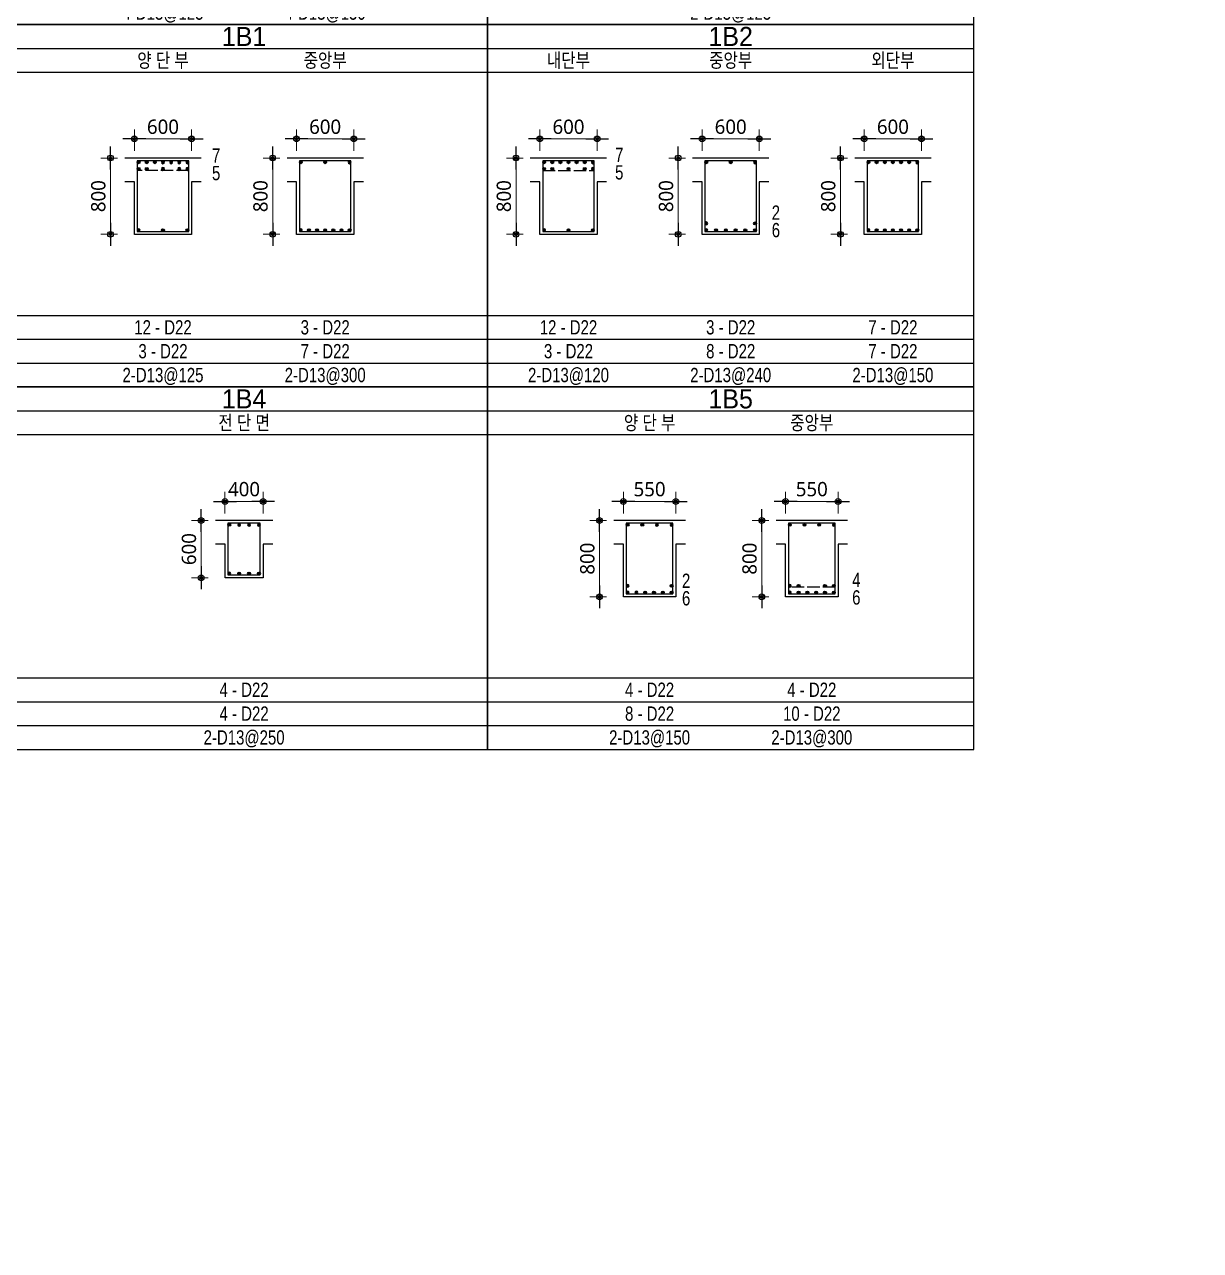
# Model space of a CAD drawing. Header units: millimetres. Extents: x 350420 to 672135, y -312840 to -44390.
# Drawn here: x 545609 to 557934, y -107404 to -94550 of the extents above; entities that cross this region are included whole.
import ezdxf
from ezdxf.enums import TextEntityAlignment as Align
from ezdxf.xclip import XClip

# ---------------------------------------------------------------- set-up
doc = ezdxf.new("R2010")
doc.units = ezdxf.units.MM
doc.header["$LTSCALE"] = 65
doc.header["$XCLIPFRAME"] = 0
doc.linetypes.add('HID', pattern=[2.5, 2, -0.5])
doc.linetypes.add('XS-지하주차장$0$HID', pattern=[2.3, 1.5, -0.8])
doc.layers.get('Defpoints').update_dxf_attribs({"color": 145})
for name, color, linetype in [('BAR', 2, 'Continuous'), ('BAR1', 3, 'Continuous'), ('BAR2', 3, 'HID'), ('BARR', 1, 'Continuous'), ('DIM', 7, 'Continuous'), ('LINE', 7, 'Continuous'), ('보', 4, 'Continuous')]:
    doc.layers.add(name, color=color, linetype=linetype)
doc.layers.add('TEXT', color=3, linetype='Continuous', lineweight=9)
doc.layers.add('XS-지하주차장$0$1215', color=181, linetype='XS-지하주차장$0$HID', plot=False)
doc.styles.add('돋음', font='Dotum.ttf')
doc.styles.add('맑은고딕', font='malgun.ttf')
doc.dimstyles.new('DIM_30', dxfattribs={"dimscale": 30, "dimtxt": 3, "dimasz": 1.2, "dimexe": 2, "dimexo": 1.5, "dimgap": 1, "dimtad": 1, "dimdec": 0, "dimdsep": 46, "dimtxsty": '맑은고딕', "dimblk1": 'DIMDOT', "dimblk2": 'DIMDOT', "dimsah": 1, "dimcen": 1, "dimdle": 2, "dimclrd": 7, "dimclre": 7, "dimclrt": 3, "dimadec": 0, "dimazin": 0, "dimtfac": 1, "dimtdec": 0, "dimtix": 1, "dimtmove": 2, "dimatfit": 3, "dimldrblk": 'DIMDOT', "dimfxl": 0, "dimtolj": 1, "dimarcsym": 0})

# ---------------------------------------------------------------- blocks, each defined once
blk = doc.blocks.new('DIMDOT')
at = {"layer": 'DIM', "linetype": 'Continuous'}
blk.add_line((-2, 0), (2, 0), dxfattribs=at)
for radius in [0.5, 0.25]:
    blk.add_circle((0, 0), radius, dxfattribs=at)
blk = doc.blocks.new('*D143')
at = {"layer": 'Defpoints', "color": 0, "transparency": 16777216}
for p in [(37464, -30007), (37464, -30207), (38264, -30207)]:
    blk.add_point(p, dxfattribs=at)
at = {"layer": 'DIM', "color": 7, "lineweight": -2, "transparency": 16777216}
for p, q in [((37464, -30132), (37464, -29907)), ((38264, -30132), (38264, -29907)), ((38204, -30007), (37524, -30007))]:
    blk.add_line(p, q, dxfattribs=at)
at = {"layer": 'DIM', "color": 7, "lineweight": -2, "transparency": 16777216, "xscale": 60, "yscale": 60, "zscale": 60, "rotation": 180}
blk.add_blockref('DIMDOT', (37464, -30007), dxfattribs=at)
at = {"layer": 'DIM', "color": 7, "lineweight": -2, "transparency": 16777216, "xscale": 60, "yscale": 60, "zscale": 60}
blk.add_blockref('DIMDOT', (38264, -30007), dxfattribs=at)
at = {"layer": 'DIM', "color": 3, "transparency": 16777216, "insert": (37864, -29880), "char_height": 150, "attachment_point": 5, "style": '맑은고딕'}
blk.add_mtext('\\A1;800', dxfattribs=at)
blk = doc.blocks.new('*D144')
at = {"layer": 'Defpoints', "color": 0, "transparency": 16777216}
for p in [(37364, -30207), (37214, -31007), (37364, -31007)]:
    blk.add_point(p, dxfattribs=at)
at = {"layer": 'DIM', "color": 7, "lineweight": -2, "transparency": 16777216}
for p, q in [((37289, -30207), (37114, -30207)), ((37214, -30267), (37214, -30947)), ((37289, -31007), (37114, -31007))]:
    blk.add_line(p, q, dxfattribs=at)
at = {"layer": 'DIM', "color": 7, "lineweight": -2, "transparency": 16777216, "xscale": 60, "yscale": 60, "zscale": 60}
for p, rotation in [((37214, -30207), 90), ((37214, -31007), 270)]:
    blk.add_blockref('DIMDOT', p, dxfattribs=dict(at, rotation=rotation))
at = {"layer": 'DIM', "color": 3, "transparency": 16777216, "insert": (37087, -30607), "char_height": 150, "attachment_point": 5, "rotation": 90, "style": '맑은고딕'}
blk.add_mtext('\\A1;800', dxfattribs=at)
blk = doc.blocks.new('*D145')
at = {"layer": 'Defpoints', "color": 0, "transparency": 16777216}
for p in [(39164, -30007), (39164, -30207), (39964, -30207)]:
    blk.add_point(p, dxfattribs=at)
at = {"layer": 'DIM', "color": 7, "lineweight": -2, "transparency": 16777216}
for p, q in [((39164, -30132), (39164, -29907)), ((39964, -30132), (39964, -29907)), ((39904, -30007), (39224, -30007))]:
    blk.add_line(p, q, dxfattribs=at)
at = {"layer": 'DIM', "color": 7, "lineweight": -2, "transparency": 16777216, "xscale": 60, "yscale": 60, "zscale": 60, "rotation": 180}
blk.add_blockref('DIMDOT', (39164, -30007), dxfattribs=at)
at = {"layer": 'DIM', "color": 7, "lineweight": -2, "transparency": 16777216, "xscale": 60, "yscale": 60, "zscale": 60}
blk.add_blockref('DIMDOT', (39964, -30007), dxfattribs=at)
at = {"layer": 'DIM', "color": 3, "transparency": 16777216, "insert": (39564, -29880), "char_height": 150, "attachment_point": 5, "style": '맑은고딕'}
blk.add_mtext('\\A1;800', dxfattribs=at)
blk = doc.blocks.new('*D146')
at = {"layer": 'Defpoints', "color": 0, "transparency": 16777216}
for p in [(39064, -30207), (38914, -31007), (39064, -31007)]:
    blk.add_point(p, dxfattribs=at)
at = {"layer": 'DIM', "color": 7, "lineweight": -2, "transparency": 16777216}
for p, q in [((38989, -30207), (38814, -30207)), ((38914, -30267), (38914, -30947)), ((38989, -31007), (38814, -31007))]:
    blk.add_line(p, q, dxfattribs=at)
at = {"layer": 'DIM', "color": 7, "lineweight": -2, "transparency": 16777216, "xscale": 60, "yscale": 60, "zscale": 60}
for p, rotation in [((38914, -30207), 90), ((38914, -31007), 270)]:
    blk.add_blockref('DIMDOT', p, dxfattribs=dict(at, rotation=rotation))
at = {"layer": 'DIM', "color": 3, "transparency": 16777216, "insert": (38787, -30607), "char_height": 150, "attachment_point": 5, "rotation": 90, "style": '맑은고딕'}
blk.add_mtext('\\A1;800', dxfattribs=at)
blk = doc.blocks.new('BAR')
at = {"layer": 'BARR'}
h = blk.add_hatch(color=256, dxfattribs=at)
edge = h.paths.add_edge_path()
edge.add_arc((0, 0), 15, 0, 360)
blk.add_circle((0, 0), 15, dxfattribs=at)
blk = doc.blocks.new('*D175')
at = {"layer": 'Defpoints', "color": 0, "transparency": 16777216}
for p in [(45060, -30007), (45060, -30207), (45660, -30207)]:
    blk.add_point(p, dxfattribs=at)
at = {"layer": 'DIM', "color": 7, "lineweight": -2, "transparency": 16777216}
for p, q in [((45060, -30132), (45060, -29907)), ((45660, -30132), (45660, -29907)), ((45600, -30007), (45120, -30007))]:
    blk.add_line(p, q, dxfattribs=at)
at = {"layer": 'DIM', "color": 7, "lineweight": -2, "transparency": 16777216, "xscale": 60, "yscale": 60, "zscale": 60, "rotation": 180}
blk.add_blockref('DIMDOT', (45060, -30007), dxfattribs=at)
at = {"layer": 'DIM', "color": 7, "lineweight": -2, "transparency": 16777216, "xscale": 60, "yscale": 60, "zscale": 60}
blk.add_blockref('DIMDOT', (45660, -30007), dxfattribs=at)
at = {"layer": 'DIM', "color": 3, "transparency": 16777216, "insert": (45360, -29880), "char_height": 150, "attachment_point": 5, "style": '맑은고딕'}
blk.add_mtext('\\A1;600', dxfattribs=at)
blk = doc.blocks.new('*D176')
at = {"layer": 'Defpoints', "color": 0, "transparency": 16777216}
for p in [(44960, -30207), (44810, -31007), (44960, -31007)]:
    blk.add_point(p, dxfattribs=at)
at = {"layer": 'DIM', "color": 7, "lineweight": -2, "transparency": 16777216}
for p, q in [((44885, -30207), (44710, -30207)), ((44810, -30267), (44810, -30947)), ((44885, -31007), (44710, -31007))]:
    blk.add_line(p, q, dxfattribs=at)
at = {"layer": 'DIM', "color": 7, "lineweight": -2, "transparency": 16777216, "xscale": 60, "yscale": 60, "zscale": 60}
for p, rotation in [((44810, -30207), 90), ((44810, -31007), 270)]:
    blk.add_blockref('DIMDOT', p, dxfattribs=dict(at, rotation=rotation))
at = {"layer": 'DIM', "color": 3, "transparency": 16777216, "insert": (44683, -30607), "char_height": 150, "attachment_point": 5, "rotation": 90, "style": '맑은고딕'}
blk.add_mtext('\\A1;800', dxfattribs=at)
blk = doc.blocks.new('*D147')
at = {"layer": 'Defpoints', "color": 0, "transparency": 16777216}
for p in [(37564, -35013), (37564, -35213), (38164, -35213)]:
    blk.add_point(p, dxfattribs=at)
at = {"layer": 'DIM', "color": 7, "lineweight": -2, "transparency": 16777216}
for p, q in [((37564, -35138), (37564, -34913)), ((38164, -35138), (38164, -34913)), ((38104, -35013), (37624, -35013))]:
    blk.add_line(p, q, dxfattribs=at)
at = {"layer": 'DIM', "color": 7, "lineweight": -2, "transparency": 16777216, "xscale": 60, "yscale": 60, "zscale": 60, "rotation": 180}
blk.add_blockref('DIMDOT', (37564, -35013), dxfattribs=at)
at = {"layer": 'DIM', "color": 7, "lineweight": -2, "transparency": 16777216, "xscale": 60, "yscale": 60, "zscale": 60}
blk.add_blockref('DIMDOT', (38164, -35013), dxfattribs=at)
at = {"layer": 'DIM', "color": 3, "transparency": 16777216, "insert": (37864, -34886), "char_height": 150, "attachment_point": 5, "style": '맑은고딕'}
blk.add_mtext('\\A1;600', dxfattribs=at)
blk = doc.blocks.new('*D148')
at = {"layer": 'Defpoints', "color": 0, "transparency": 16777216}
for p in [(37464, -35213), (37314, -36013), (37464, -36013)]:
    blk.add_point(p, dxfattribs=at)
at = {"layer": 'DIM', "color": 7, "lineweight": -2, "transparency": 16777216}
for p, q in [((37389, -35213), (37214, -35213)), ((37314, -35273), (37314, -35953)), ((37389, -36013), (37214, -36013))]:
    blk.add_line(p, q, dxfattribs=at)
at = {"layer": 'DIM', "color": 7, "lineweight": -2, "transparency": 16777216, "xscale": 60, "yscale": 60, "zscale": 60}
for p, rotation in [((37314, -35213), 90), ((37314, -36013), 270)]:
    blk.add_blockref('DIMDOT', p, dxfattribs=dict(at, rotation=rotation))
at = {"layer": 'DIM', "color": 3, "transparency": 16777216, "insert": (37187, -35613), "char_height": 150, "attachment_point": 5, "rotation": 90, "style": '맑은고딕'}
blk.add_mtext('\\A1;800', dxfattribs=at)
blk = doc.blocks.new('*D149')
at = {"layer": 'Defpoints', "color": 0, "transparency": 16777216}
for p in [(39264, -35013), (39264, -35213), (39864, -35213)]:
    blk.add_point(p, dxfattribs=at)
at = {"layer": 'DIM', "color": 7, "lineweight": -2, "transparency": 16777216}
for p, q in [((39264, -35138), (39264, -34913)), ((39864, -35138), (39864, -34913)), ((39804, -35013), (39324, -35013))]:
    blk.add_line(p, q, dxfattribs=at)
at = {"layer": 'DIM', "color": 7, "lineweight": -2, "transparency": 16777216, "xscale": 60, "yscale": 60, "zscale": 60, "rotation": 180}
blk.add_blockref('DIMDOT', (39264, -35013), dxfattribs=at)
at = {"layer": 'DIM', "color": 7, "lineweight": -2, "transparency": 16777216, "xscale": 60, "yscale": 60, "zscale": 60}
blk.add_blockref('DIMDOT', (39864, -35013), dxfattribs=at)
at = {"layer": 'DIM', "color": 3, "transparency": 16777216, "insert": (39564, -34886), "char_height": 150, "attachment_point": 5, "style": '맑은고딕'}
blk.add_mtext('\\A1;600', dxfattribs=at)
blk = doc.blocks.new('*D150')
at = {"layer": 'Defpoints', "color": 0, "transparency": 16777216}
for p in [(39164, -35213), (39014, -36013), (39164, -36013)]:
    blk.add_point(p, dxfattribs=at)
at = {"layer": 'DIM', "color": 7, "lineweight": -2, "transparency": 16777216}
for p, q in [((39089, -35213), (38914, -35213)), ((39014, -35273), (39014, -35953)), ((39089, -36013), (38914, -36013))]:
    blk.add_line(p, q, dxfattribs=at)
at = {"layer": 'DIM', "color": 7, "lineweight": -2, "transparency": 16777216, "xscale": 60, "yscale": 60, "zscale": 60}
for p, rotation in [((39014, -35213), 90), ((39014, -36013), 270)]:
    blk.add_blockref('DIMDOT', p, dxfattribs=dict(at, rotation=rotation))
at = {"layer": 'DIM', "color": 3, "transparency": 16777216, "insert": (38887, -35613), "char_height": 150, "attachment_point": 5, "rotation": 90, "style": '맑은고딕'}
blk.add_mtext('\\A1;800', dxfattribs=at)
blk = doc.blocks.new('*D151')
at = {"layer": 'Defpoints', "color": 0, "transparency": 16777216}
for p in [(43360, -35013), (43360, -35213), (43960, -35213)]:
    blk.add_point(p, dxfattribs=at)
at = {"layer": 'DIM', "color": 7, "lineweight": -2, "transparency": 16777216}
for p, q in [((43360, -35138), (43360, -34913)), ((43960, -35138), (43960, -34913)), ((43900, -35013), (43420, -35013))]:
    blk.add_line(p, q, dxfattribs=at)
at = {"layer": 'DIM', "color": 7, "lineweight": -2, "transparency": 16777216, "xscale": 60, "yscale": 60, "zscale": 60, "rotation": 180}
blk.add_blockref('DIMDOT', (43360, -35013), dxfattribs=at)
at = {"layer": 'DIM', "color": 7, "lineweight": -2, "transparency": 16777216, "xscale": 60, "yscale": 60, "zscale": 60}
blk.add_blockref('DIMDOT', (43960, -35013), dxfattribs=at)
at = {"layer": 'DIM', "color": 3, "transparency": 16777216, "insert": (43660, -34886), "char_height": 150, "attachment_point": 5, "style": '맑은고딕'}
blk.add_mtext('\\A1;600', dxfattribs=at)
blk = doc.blocks.new('*D152')
at = {"layer": 'Defpoints', "color": 0, "transparency": 16777216}
for p in [(43260, -35213), (43110, -36013), (43260, -36013)]:
    blk.add_point(p, dxfattribs=at)
at = {"layer": 'DIM', "color": 7, "lineweight": -2, "transparency": 16777216}
for p, q in [((43185, -35213), (43010, -35213)), ((43110, -35273), (43110, -35953)), ((43185, -36013), (43010, -36013))]:
    blk.add_line(p, q, dxfattribs=at)
at = {"layer": 'DIM', "color": 7, "lineweight": -2, "transparency": 16777216, "xscale": 60, "yscale": 60, "zscale": 60}
for p, rotation in [((43110, -35213), 90), ((43110, -36013), 270)]:
    blk.add_blockref('DIMDOT', p, dxfattribs=dict(at, rotation=rotation))
at = {"layer": 'DIM', "color": 3, "transparency": 16777216, "insert": (42983, -35613), "char_height": 150, "attachment_point": 5, "rotation": 90, "style": '맑은고딕'}
blk.add_mtext('\\A1;800', dxfattribs=at)
blk = doc.blocks.new('*D153')
at = {"layer": 'Defpoints', "color": 0, "transparency": 16777216}
for p in [(45060, -35013), (45060, -35213), (45660, -35213)]:
    blk.add_point(p, dxfattribs=at)
at = {"layer": 'DIM', "color": 7, "lineweight": -2, "transparency": 16777216}
for p, q in [((45060, -35138), (45060, -34913)), ((45660, -35138), (45660, -34913)), ((45600, -35013), (45120, -35013))]:
    blk.add_line(p, q, dxfattribs=at)
at = {"layer": 'DIM', "color": 7, "lineweight": -2, "transparency": 16777216, "xscale": 60, "yscale": 60, "zscale": 60, "rotation": 180}
blk.add_blockref('DIMDOT', (45060, -35013), dxfattribs=at)
at = {"layer": 'DIM', "color": 7, "lineweight": -2, "transparency": 16777216, "xscale": 60, "yscale": 60, "zscale": 60}
blk.add_blockref('DIMDOT', (45660, -35013), dxfattribs=at)
at = {"layer": 'DIM', "color": 3, "transparency": 16777216, "insert": (45360, -34886), "char_height": 150, "attachment_point": 5, "style": '맑은고딕'}
blk.add_mtext('\\A1;600', dxfattribs=at)
blk = doc.blocks.new('*D154')
at = {"layer": 'Defpoints', "color": 0, "transparency": 16777216}
for p in [(44960, -35213), (44810, -36013), (44960, -36013)]:
    blk.add_point(p, dxfattribs=at)
at = {"layer": 'DIM', "color": 7, "lineweight": -2, "transparency": 16777216}
for p, q in [((44885, -35213), (44710, -35213)), ((44810, -35273), (44810, -35953)), ((44885, -36013), (44710, -36013))]:
    blk.add_line(p, q, dxfattribs=at)
at = {"layer": 'DIM', "color": 7, "lineweight": -2, "transparency": 16777216, "xscale": 60, "yscale": 60, "zscale": 60}
for p, rotation in [((44810, -35213), 90), ((44810, -36013), 270)]:
    blk.add_blockref('DIMDOT', p, dxfattribs=dict(at, rotation=rotation))
at = {"layer": 'DIM', "color": 3, "transparency": 16777216, "insert": (44683, -35613), "char_height": 150, "attachment_point": 5, "rotation": 90, "style": '맑은고딕'}
blk.add_mtext('\\A1;800', dxfattribs=at)
blk = doc.blocks.new('*D155')
at = {"layer": 'Defpoints', "color": 0, "transparency": 16777216}
for p in [(46760, -35013), (46760, -35213), (47360, -35213)]:
    blk.add_point(p, dxfattribs=at)
at = {"layer": 'DIM', "color": 7, "lineweight": -2, "transparency": 16777216}
for p, q in [((46760, -35138), (46760, -34913)), ((47360, -35138), (47360, -34913)), ((47300, -35013), (46820, -35013))]:
    blk.add_line(p, q, dxfattribs=at)
at = {"layer": 'DIM', "color": 7, "lineweight": -2, "transparency": 16777216, "xscale": 60, "yscale": 60, "zscale": 60, "rotation": 180}
blk.add_blockref('DIMDOT', (46760, -35013), dxfattribs=at)
at = {"layer": 'DIM', "color": 7, "lineweight": -2, "transparency": 16777216, "xscale": 60, "yscale": 60, "zscale": 60}
blk.add_blockref('DIMDOT', (47360, -35013), dxfattribs=at)
at = {"layer": 'DIM', "color": 3, "transparency": 16777216, "insert": (47060, -34886), "char_height": 150, "attachment_point": 5, "style": '맑은고딕'}
blk.add_mtext('\\A1;600', dxfattribs=at)
blk = doc.blocks.new('*D156')
at = {"layer": 'Defpoints', "color": 0, "transparency": 16777216}
for p in [(46660, -35213), (46510, -36013), (46660, -36013)]:
    blk.add_point(p, dxfattribs=at)
at = {"layer": 'DIM', "color": 7, "lineweight": -2, "transparency": 16777216}
for p, q in [((46585, -35213), (46410, -35213)), ((46510, -35273), (46510, -35953)), ((46585, -36013), (46410, -36013))]:
    blk.add_line(p, q, dxfattribs=at)
at = {"layer": 'DIM', "color": 7, "lineweight": -2, "transparency": 16777216, "xscale": 60, "yscale": 60, "zscale": 60}
for p, rotation in [((46510, -35213), 90), ((46510, -36013), 270)]:
    blk.add_blockref('DIMDOT', p, dxfattribs=dict(at, rotation=rotation))
at = {"layer": 'DIM', "color": 3, "transparency": 16777216, "insert": (46383, -35613), "char_height": 150, "attachment_point": 5, "rotation": 90, "style": '맑은고딕'}
blk.add_mtext('\\A1;800', dxfattribs=at)
blk = doc.blocks.new('*D187')
at = {"layer": 'Defpoints', "color": 0, "transparency": 16777216}
for p in [(38514, -41471), (38514, -41671), (38914, -41671)]:
    blk.add_point(p, dxfattribs=at)
at = {"layer": 'DIM', "color": 7, "lineweight": -2, "transparency": 16777216}
for p, q in [((38514, -41596), (38514, -41371)), ((38914, -41596), (38914, -41371)), ((38454, -41471), (38394, -41471)), ((38914, -41471), (38514, -41471)), ((38974, -41471), (39034, -41471))]:
    blk.add_line(p, q, dxfattribs=at)
at = {"layer": 'DIM', "color": 7, "lineweight": -2, "transparency": 16777216, "xscale": 60, "yscale": 60, "zscale": 60}
blk.add_blockref('DIMDOT', (38514, -41471), dxfattribs=at)
at = {"layer": 'DIM', "color": 7, "lineweight": -2, "transparency": 16777216, "xscale": 60, "yscale": 60, "zscale": 60, "rotation": 180}
blk.add_blockref('DIMDOT', (38914, -41471), dxfattribs=at)
at = {"layer": 'DIM', "color": 3, "transparency": 16777216, "insert": (38714, -41343), "char_height": 150, "attachment_point": 5, "style": '맑은고딕'}
blk.add_mtext('\\A1;400', dxfattribs=at)
blk = doc.blocks.new('*D188')
at = {"layer": 'Defpoints', "color": 0, "transparency": 16777216}
for p in [(38414, -41671), (38264, -42271), (38414, -42271)]:
    blk.add_point(p, dxfattribs=at)
at = {"layer": 'DIM', "color": 7, "lineweight": -2, "transparency": 16777216}
for p, q in [((38339, -41671), (38164, -41671)), ((38264, -41731), (38264, -42211)), ((38339, -42271), (38164, -42271))]:
    blk.add_line(p, q, dxfattribs=at)
at = {"layer": 'DIM', "color": 7, "lineweight": -2, "transparency": 16777216, "xscale": 60, "yscale": 60, "zscale": 60}
for p, rotation in [((38264, -41671), 90), ((38264, -42271), 270)]:
    blk.add_blockref('DIMDOT', p, dxfattribs=dict(at, rotation=rotation))
at = {"layer": 'DIM', "color": 3, "transparency": 16777216, "insert": (38137, -41971), "char_height": 150, "attachment_point": 5, "rotation": 90, "style": '맑은고딕'}
blk.add_mtext('\\A1;600', dxfattribs=at)
blk = doc.blocks.new('*D135')
at = {"layer": 'Defpoints', "color": 0, "transparency": 16777216}
for p in [(44235, -41471), (44235, -41671), (44785, -41671)]:
    blk.add_point(p, dxfattribs=at)
at = {"layer": 'DIM', "color": 7, "lineweight": -2, "transparency": 16777216}
for p, q in [((44235, -41596), (44235, -41371)), ((44785, -41596), (44785, -41371)), ((44725, -41471), (44295, -41471))]:
    blk.add_line(p, q, dxfattribs=at)
at = {"layer": 'DIM', "color": 7, "lineweight": -2, "transparency": 16777216, "xscale": 60, "yscale": 60, "zscale": 60, "rotation": 180}
blk.add_blockref('DIMDOT', (44235, -41471), dxfattribs=at)
at = {"layer": 'DIM', "color": 7, "lineweight": -2, "transparency": 16777216, "xscale": 60, "yscale": 60, "zscale": 60}
blk.add_blockref('DIMDOT', (44785, -41471), dxfattribs=at)
at = {"layer": 'DIM', "color": 3, "transparency": 16777216, "insert": (44510, -41343), "char_height": 150, "attachment_point": 5, "style": '맑은고딕'}
blk.add_mtext('\\A1;550', dxfattribs=at)
blk = doc.blocks.new('*D136')
at = {"layer": 'Defpoints', "color": 0, "transparency": 16777216}
for p in [(44135, -41671), (43985, -42471), (44135, -42471)]:
    blk.add_point(p, dxfattribs=at)
at = {"layer": 'DIM', "color": 7, "lineweight": -2, "transparency": 16777216}
for p, q in [((44060, -41671), (43885, -41671)), ((43985, -41731), (43985, -42411)), ((44060, -42471), (43885, -42471))]:
    blk.add_line(p, q, dxfattribs=at)
at = {"layer": 'DIM', "color": 7, "lineweight": -2, "transparency": 16777216, "xscale": 60, "yscale": 60, "zscale": 60}
for p, rotation in [((43985, -41671), 90), ((43985, -42471), 270)]:
    blk.add_blockref('DIMDOT', p, dxfattribs=dict(at, rotation=rotation))
at = {"layer": 'DIM', "color": 3, "transparency": 16777216, "insert": (43858, -42071), "char_height": 150, "attachment_point": 5, "rotation": 90, "style": '맑은고딕'}
blk.add_mtext('\\A1;800', dxfattribs=at)
blk = doc.blocks.new('*D137')
at = {"layer": 'Defpoints', "color": 0, "transparency": 16777216}
for p in [(45935, -41471), (45935, -41671), (46485, -41671)]:
    blk.add_point(p, dxfattribs=at)
at = {"layer": 'DIM', "color": 7, "lineweight": -2, "transparency": 16777216}
for p, q in [((45935, -41596), (45935, -41371)), ((46485, -41596), (46485, -41371)), ((46425, -41471), (45995, -41471))]:
    blk.add_line(p, q, dxfattribs=at)
at = {"layer": 'DIM', "color": 7, "lineweight": -2, "transparency": 16777216, "xscale": 60, "yscale": 60, "zscale": 60, "rotation": 180}
blk.add_blockref('DIMDOT', (45935, -41471), dxfattribs=at)
at = {"layer": 'DIM', "color": 7, "lineweight": -2, "transparency": 16777216, "xscale": 60, "yscale": 60, "zscale": 60}
blk.add_blockref('DIMDOT', (46485, -41471), dxfattribs=at)
at = {"layer": 'DIM', "color": 3, "transparency": 16777216, "insert": (46210, -41343), "char_height": 150, "attachment_point": 5, "style": '맑은고딕'}
blk.add_mtext('\\A1;550', dxfattribs=at)
blk = doc.blocks.new('*D138')
at = {"layer": 'Defpoints', "color": 0, "transparency": 16777216}
for p in [(45835, -41671), (45685, -42471), (45835, -42471)]:
    blk.add_point(p, dxfattribs=at)
at = {"layer": 'DIM', "color": 7, "lineweight": -2, "transparency": 16777216}
for p, q in [((45760, -41671), (45585, -41671)), ((45685, -41731), (45685, -42411)), ((45760, -42471), (45585, -42471))]:
    blk.add_line(p, q, dxfattribs=at)
at = {"layer": 'DIM', "color": 7, "lineweight": -2, "transparency": 16777216, "xscale": 60, "yscale": 60, "zscale": 60}
for p, rotation in [((45685, -41671), 90), ((45685, -42471), 270)]:
    blk.add_blockref('DIMDOT', p, dxfattribs=dict(at, rotation=rotation))
at = {"layer": 'DIM', "color": 3, "transparency": 16777216, "insert": (45558, -42071), "char_height": 150, "attachment_point": 5, "rotation": 90, "style": '맑은고딕'}
blk.add_mtext('\\A1;800', dxfattribs=at)
blk = doc.blocks.new('XS-지하주차장')
at = {"layer": 'XS-지하주차장$0$1215'}
blk.add_line((429311, -23852), (653968, 164077), dxfattribs=at)
blk = doc.blocks.new('1AG1A')
at = {"layer": 'BAR1'}
for p, q in [((1517, 1644.5), (1517, 2355.5)), ((1883, 2355.5), (1883, 1644.5)), ((3267, 2355.5), (3267, 1644.5)), ((3533, 2355.5), (3533, 1644.5))]:
    blk.add_line(p, q, dxfattribs=at)
for points in [[(1330, 1630), (2070, 1630), (2070, 2370), (1330, 2370)], [(3030, 1630), (3770, 1630), (3770, 2370), (3030, 2370)]]:
    blk.add_lwpolyline(points, close=True, dxfattribs=at)
at = {"layer": 'BAR2'}
for p, q in [((2070, 2271), (1330, 2271)), ((3770, 1700), (3030, 1700))]:
    blk.add_line(p, q, dxfattribs=at)
at = {"layer": 'LINE'}
for p, q in [((0, 3800), (0, 0)), ((5100, 3800), (0, 3800)), ((5100, 0), (5100, 3800)), ((0, 3300), (5100, 3300)), ((0, 750), (5100, 750)), ((0, 0), (5100, 0))]:
    blk.add_line(p, q, dxfattribs=at)
at = {"layer": 'LINE', "color": 4}
for p, q in [((0, 3550), (5100, 3550)), ((0, 500), (5100, 500)), ((0, 250), (5100, 250))]:
    blk.add_line(p, q, dxfattribs=at)
at = {"layer": '보'}
for p, q in [((2200, 2400), (1200, 2400)), ((3900, 2400), (2900, 2400))]:
    blk.add_line(p, q, dxfattribs=at)
for points in [[(2200, 2150), (2100, 2150), (2100, 1600), (1300, 1600), (1300, 2150), (1200, 2150)], [(3900, 2150), (3800, 2150), (3800, 1600), (3000, 1600), (3000, 2150), (2900, 2150)]]:
    blk.add_lwpolyline(points, dxfattribs=at)
at = {"layer": 'BAR'}
for p in [(1344.5, 2355.5), (1423.5, 2355.5), (1502.5, 2355.5), (1581.5, 2355.5), (3044.5, 2355.5), (1344.5, 2285.5), (1423.5, 2285.5), (1502.5, 2285.5), (1581.5, 2285.5)]:
    blk.add_blockref('BAR', p, dxfattribs=at)
at = {"layer": 'BAR', "xscale": -1}
for p in [(1660.5, 2355.5), (1739.5, 2355.5), (1818.5, 2355.5), (1897.5, 2355.5), (1976.5, 2355.5), (2055.5, 2355.5), (3163, 2355.5), (3281.5, 2355.5), (3400, 2355.5), (3518.5, 2355.5), (3637, 2355.5), (3755.5, 2355.5), (1660.5, 2285.5), (1739.5, 2285.5), (1818.5, 2285.5), (1897.5, 2285.5), (1976.5, 2285.5), (2055.5, 2285.5)]:
    blk.add_blockref('BAR', p, dxfattribs=at)
at = {"layer": 'BAR', "xscale": -1, "rotation": 180}
for p in [(3044.5, 1714.5), (3123.5, 1714.5), (3281.5, 1714.5), (1344.5, 1644.5), (1423.5, 1644.5), (1502.5, 1644.5), (1581.5, 1644.5), (3044.5, 1644.5), (3123.5, 1644.5), (3202.5, 1644.5), (3281.5, 1644.5)]:
    blk.add_blockref('BAR', p, dxfattribs=at)
at = {"layer": 'BAR', "rotation": 179.9999999999907}
for p in [(3518.5, 1714.5), (3676.5, 1714.5), (3755.5, 1714.5), (1660.5, 1644.5), (1739.5, 1644.5), (1818.5, 1644.5), (1897.5, 1644.5), (1976.5, 1644.5), (2055.5, 1644.5), (3360.5, 1644.5), (3439.5, 1644.5), (3518.5, 1644.5), (3597.5, 1644.5), (3676.5, 1644.5), (3755.5, 1644.5)]:
    blk.add_blockref('BAR', p, dxfattribs=at)
at = {"layer": 'TEXT', "color": 6, "style": '돋음'}
blk.add_text('1AG1A', height=200, dxfattribs=at).set_placement((2550, 3675), align=Align.MIDDLE_CENTER)
at = {"layer": 'TEXT', "style": '돋음', "width": 0.8}
for s, p in [('양 단 부', (1700, 3425)), ('중앙부', (3400, 3425)), ('20 - D22', (1700, 625)), ('7 - D22', (3400, 625)), ('10 - D22', (1700, 375)), ('16 - D22', (3400, 375)), ('4-D13@125', (1700, 125)), ('4-D13@150', (3400, 125))]:
    blk.add_text(s, height=150, dxfattribs=at).set_placement(p, align=Align.MIDDLE_CENTER)
at = {"layer": 'TEXT', "color": 1, "style": '돋음', "width": 0.8}
for s, p in [('10', (2275.2, 2422.1)), ('10', (2275.2, 2238.8)), ('6', (3953.2, 1811.6)), ('10', (3953.2, 1628.2))]:
    blk.add_text(s, height=150, dxfattribs=at).set_placement(p, align=Align.MIDDLE_CENTER)
at = {"layer": 'DIM'}
for base, p1, p2, angle, picture, middle in [((1300, 2600), (2100, 2400), (1300, 2400), 180, '*D143', (1700, 2727.5)), ((3000, 2600), (3800, 2400), (3000, 2400), 180, '*D145', (3400, 2727.5)), ((1050, 1600), (1200, 2400), (1200, 1600), 270, '*D144', (922.5, 2000)), ((2750, 1600), (2900, 2400), (2900, 1600), 270, '*D146', (2622.5, 2000))]:
    dim = blk.add_linear_dim(base=base, p1=p1, p2=p2, angle=angle, dimstyle='DIM_30', override={"dimscale": 50}, dxfattribs=at)
    dim.commit()
    dim.dimension.update_dxf_attribs({"geometry": picture, "text_midpoint": middle, "insert": (-36164.4, 32607.3)})
blk = doc.blocks.new('1AG11')
at = {"layer": 'BAR1'}
blk.add_lwpolyline([(2280, 1630), (2820, 1630), (2820, 2370), (2280, 2370)], close=True, dxfattribs=at)
at = {"layer": 'BAR2'}
for p, q in [((2820, 2271), (2280, 2271)), ((2820, 1700), (2280, 1700))]:
    blk.add_line(p, q, dxfattribs=at)
at = {"layer": 'LINE', "color": 4}
for p, q in [((0, 3550), (5100, 3550)), ((0, 500), (5100, 500)), ((0, 250), (5100, 250))]:
    blk.add_line(p, q, dxfattribs=at)
at = {"layer": 'LINE'}
for p, q in [((0, 3300), (5100, 3300)), ((0, 750), (5100, 750))]:
    blk.add_line(p, q, dxfattribs=at)
blk.add_lwpolyline([(0, 3800), (0, 0), (5100, 0), (5100, 3800)], close=True, dxfattribs=at)
at = {"layer": '보'}
blk.add_line((2950, 2400), (2150, 2400), dxfattribs=at)
blk.add_lwpolyline([(2950, 2150), (2850, 2150), (2850, 1600), (2250, 1600), (2250, 2150), (2150, 2150)], dxfattribs=at)
at = {"layer": 'BAR'}
for p in [(2294.5, 2355.5), (2379.7, 2355.5), (2464.8, 2355.5), (2294.5, 2285.5), (2379.7, 2285.5), (2464.8, 2285.5)]:
    blk.add_blockref('BAR', p, dxfattribs=at)
at = {"layer": 'BAR', "xscale": -1}
for p in [(2550, 2355.5), (2635.2, 2355.5), (2720.3, 2355.5), (2805.5, 2355.5), (2550, 2285.5), (2635.2, 2285.5), (2720.3, 2285.5), (2805.5, 2285.5)]:
    blk.add_blockref('BAR', p, dxfattribs=at)
at = {"layer": 'BAR', "xscale": -1, "rotation": 180}
for p in [(2294.5, 1714.5), (2379.7, 1714.5), (2464.8, 1714.5), (2294.5, 1644.5), (2379.7, 1644.5), (2464.8, 1644.5)]:
    blk.add_blockref('BAR', p, dxfattribs=at)
at = {"layer": 'BAR'}
for p, rotation in [((2550, 1714.5), 179.9999999999915), ((2635.2, 1714.5), 179.9999999999915), ((2720.3, 1714.5), 179.9999999999915), ((2805.5, 1714.5), 179.9999999999915), ((2550, 1644.5), 179.9999999999907), ((2635.2, 1644.5), 179.9999999999907), ((2720.3, 1644.5), 179.9999999999907), ((2805.5, 1644.5), 179.9999999999907)]:
    blk.add_blockref('BAR', p, dxfattribs=dict(at, rotation=rotation))
at = {"layer": 'TEXT', "color": 6, "style": '돋음'}
blk.add_text('1AG11', height=200, dxfattribs=at).set_placement((2550, 3675), align=Align.MIDDLE_CENTER)
at = {"layer": 'TEXT', "style": '돋음', "width": 0.8}
for s, p in [('전 단 면', (2550, 3425)), ('14 - D22', (2550, 625)), ('14 - D22', (2550, 375)), ('2-D13@125', (2550, 125))]:
    blk.add_text(s, height=150, dxfattribs=at).set_placement(p, align=Align.MIDDLE_CENTER)
at = {"layer": 'TEXT', "color": 1, "style": '돋음', "width": 0.8}
for p in [(3086.6, 2499.9), (3086.6, 2316.5), (3060.4, 1721.3), (3060.4, 1538)]:
    blk.add_text('7', height=150, dxfattribs=at).set_placement(p, align=Align.MIDDLE_CENTER)
at = {"layer": 'DIM'}
for base, p1, p2, angle, picture, middle in [((2250, 2600), (2850, 2400), (2250, 2400), 180, '*D175', (2550, 2727.5)), ((2000, 1600), (2150, 2400), (2150, 1600), 270, '*D176', (1872.5, 2000))]:
    dim = blk.add_linear_dim(base=base, p1=p1, p2=p2, angle=angle, dimstyle='DIM_30', override={"dimscale": 50}, dxfattribs=at)
    dim.commit()
    dim.dimension.update_dxf_attribs({"geometry": picture, "text_midpoint": middle, "insert": (-42810, 32607.3)})
blk = doc.blocks.new('1B1')
at = {"layer": 'BAR1'}
for points in [[(1430, 1630), (1970, 1630), (1970, 2370), (1430, 2370)], [(3130, 1630), (3670, 1630), (3670, 2370), (3130, 2370)]]:
    blk.add_lwpolyline(points, close=True, dxfattribs=at)
at = {"layer": 'BAR2'}
blk.add_line((1970, 2271), (1430, 2271), dxfattribs=at)
at = {"layer": 'LINE', "color": 4}
for p, q in [((0, 3550), (5100, 3550)), ((0, 500), (5100, 500)), ((0, 250), (5100, 250))]:
    blk.add_line(p, q, dxfattribs=at)
at = {"layer": 'LINE'}
for p, q in [((0, 3300), (5100, 3300)), ((0, 750), (5100, 750))]:
    blk.add_line(p, q, dxfattribs=at)
blk.add_lwpolyline([(0, 3800), (0, 0), (5100, 0), (5100, 3800)], close=True, dxfattribs=at)
at = {"layer": '보'}
for p, q in [((2100, 2400), (1300, 2400)), ((3800, 2400), (3000, 2400))]:
    blk.add_line(p, q, dxfattribs=at)
for points in [[(2100, 2150), (2000, 2150), (2000, 1600), (1400, 1600), (1400, 2150), (1300, 2150)], [(3800, 2150), (3700, 2150), (3700, 1600), (3100, 1600), (3100, 2150), (3000, 2150)]]:
    blk.add_lwpolyline(points, dxfattribs=at)
at = {"layer": 'BAR'}
for p in [(1444.5, 2355.5), (1529.7, 2355.5), (1614.8, 2355.5), (3144.5, 2355.5), (3400, 2355.5), (1444.5, 2285.5), (1529.7, 2285.5)]:
    blk.add_blockref('BAR', p, dxfattribs=at)
at = {"layer": 'BAR', "xscale": -1}
for p in [(1700, 2355.5), (1785.2, 2355.5), (1870.3, 2355.5), (1955.5, 2355.5), (3655.5, 2355.5), (1700, 2285.5), (1870.3, 2285.5), (1955.5, 2285.5)]:
    blk.add_blockref('BAR', p, dxfattribs=at)
at = {"layer": 'BAR', "xscale": -1, "rotation": 180}
for p in [(1444.5, 1644.5), (3144.5, 1644.5)]:
    blk.add_blockref('BAR', p, dxfattribs=at)
at = {"layer": 'BAR', "rotation": 180.0000000000014}
for p in [(1700, 1644.5), (1955.5, 1644.5), (3229.7, 1644.5), (3314.8, 1644.5), (3400, 1644.5), (3485.2, 1644.5), (3570.3, 1644.5), (3655.5, 1644.5)]:
    blk.add_blockref('BAR', p, dxfattribs=at)
at = {"layer": 'TEXT', "color": 6, "style": '돋음'}
blk.add_text('1B1', height=200, dxfattribs=at).set_placement((2550, 3675), align=Align.MIDDLE_CENTER)
at = {"layer": 'TEXT', "style": '돋음', "width": 0.8}
for s, p in [('양 단 부', (1700, 3425)), ('중앙부', (3400, 3425)), ('12 - D22', (1700, 625)), ('3 - D22', (3400, 625)), ('3 - D22', (1700, 375)), ('7 - D22', (3400, 375)), ('2-D13@125', (1700, 125)), ('2-D13@300', (3400, 125))]:
    blk.add_text(s, height=150, dxfattribs=at).set_placement(p, align=Align.MIDDLE_CENTER)
at = {"layer": 'TEXT', "color": 1, "style": '돋음', "width": 0.8}
for s, p in [('7', (2257, 2426)), ('5', (2257, 2242.6))]:
    blk.add_text(s, height=150, dxfattribs=at).set_placement(p, align=Align.MIDDLE_CENTER)
at = {"layer": 'DIM'}
for base, p1, p2, angle, picture, middle in [((1400, 2600), (2000, 2400), (1400, 2400), 180, '*D147', (1700, 2727.5)), ((3100, 2600), (3700, 2400), (3100, 2400), 180, '*D149', (3400, 2727.5)), ((1150, 1600), (1300, 2400), (1300, 1600), 270, '*D148', (1022.5, 2000)), ((2850, 1600), (3000, 2400), (3000, 1600), 270, '*D150', (2722.5, 2000))]:
    dim = blk.add_linear_dim(base=base, p1=p1, p2=p2, angle=angle, dimstyle='DIM_30', override={"dimscale": 50}, dxfattribs=at)
    dim.commit()
    dim.dimension.update_dxf_attribs({"geometry": picture, "text_midpoint": middle, "insert": (-36164.4, 37613.3)})
blk = doc.blocks.new('1B2')
at = {"layer": 'BAR1'}
for points in [[(580, 1630), (1120, 1630), (1120, 2370), (580, 2370)], [(2280, 1630), (2820, 1630), (2820, 2370), (2280, 2370)], [(3980, 1630), (4520, 1630), (4520, 2370), (3980, 2370)]]:
    blk.add_lwpolyline(points, close=True, dxfattribs=at)
at = {"layer": 'BAR2'}
blk.add_line((580, 2271), (1120, 2271), dxfattribs=at)
at = {"layer": 'LINE', "color": 4}
for p, q in [((0, 3550), (5100, 3550)), ((0, 500), (5100, 500)), ((0, 250), (5100, 250))]:
    blk.add_line(p, q, dxfattribs=at)
at = {"layer": 'LINE'}
for p, q in [((0, 3300), (5100, 3300)), ((0, 750), (5100, 750))]:
    blk.add_line(p, q, dxfattribs=at)
blk.add_lwpolyline([(0, 3800), (0, 0), (5100, 0), (5100, 3800)], close=True, dxfattribs=at)
at = {"layer": '보'}
for p, q in [((1250, 2400), (450, 2400)), ((2950, 2400), (2150, 2400)), ((4650, 2400), (3850, 2400))]:
    blk.add_line(p, q, dxfattribs=at)
for points in [[(1250, 2150), (1150, 2150), (1150, 1600), (550, 1600), (550, 2150), (450, 2150)], [(2950, 2150), (2850, 2150), (2850, 1600), (2250, 1600), (2250, 2150), (2150, 2150)], [(4650, 2150), (4550, 2150), (4550, 1600), (3950, 1600), (3950, 2150), (3850, 2150)]]:
    blk.add_lwpolyline(points, dxfattribs=at)
at = {"layer": 'BAR'}
for p in [(594.5, 2355.5), (679.7, 2355.5), (764.8, 2355.5), (850, 2355.5), (935.2, 2355.5), (1020.3, 2355.5), (2294.5, 2355.5), (2550, 2355.5), (3994.5, 2355.5), (4079.7, 2355.5), (4164.8, 2355.5), (4250, 2355.5), (4335.2, 2355.5), (4420.3, 2355.5), (594.5, 2285.5), (679.7, 2285.5), (850, 2285.5), (1020.3, 2285.5)]:
    blk.add_blockref('BAR', p, dxfattribs=at)
at = {"layer": 'BAR', "xscale": -1}
for p in [(1105.5, 2355.5), (2805.5, 2355.5), (4505.5, 2355.5), (1105.5, 2285.5)]:
    blk.add_blockref('BAR', p, dxfattribs=at)
at = {"layer": 'BAR', "xscale": -1, "rotation": 180}
for p in [(2294.5, 1714.5), (594.5, 1644.5), (2294.5, 1644.5), (3994.5, 1644.5)]:
    blk.add_blockref('BAR', p, dxfattribs=at)
at = {"layer": 'BAR', "rotation": 180.0000000000014}
for p in [(2805.5, 1714.5), (850, 1644.5), (1105.5, 1644.5), (2396.7, 1644.5), (2498.9, 1644.5), (2601.1, 1644.5), (2703.3, 1644.5), (2805.5, 1644.5), (4079.7, 1644.5), (4164.8, 1644.5), (4250, 1644.5), (4335.2, 1644.5), (4420.3, 1644.5), (4505.5, 1644.5)]:
    blk.add_blockref('BAR', p, dxfattribs=at)
at = {"layer": 'TEXT', "color": 6, "style": '돋음'}
blk.add_text('1B2', height=200, dxfattribs=at).set_placement((2550, 3675), align=Align.MIDDLE_CENTER)
at = {"layer": 'TEXT', "style": '돋음', "width": 0.8}
for s, p in [('내단부', (850, 3425)), ('중앙부', (2550, 3425)), ('외단부', (4250, 3425)), ('12 - D22', (850, 625)), ('3 - D22', (2550, 625)), ('7 - D22', (4250, 625)), ('3 - D22', (850, 375)), ('8 - D22', (2550, 375)), ('7 - D22', (4250, 375)), ('2-D13@120', (850, 125)), ('2-D13@240', (2550, 125)), ('2-D13@150', (4250, 125))]:
    blk.add_text(s, height=150, dxfattribs=at).set_placement(p, align=Align.MIDDLE_CENTER)
at = {"layer": 'TEXT', "color": 1, "style": '돋음', "width": 0.8}
for s, p in [('7', (1381.9, 2433.5)), ('5', (1381.9, 2250.1)), ('2', (3023.8, 1827.9)), ('6', (3023.8, 1644.5))]:
    blk.add_text(s, height=150, dxfattribs=at).set_placement(p, align=Align.MIDDLE_CENTER)
at = {"layer": 'DIM'}
for base, p1, p2, angle, picture, middle in [((550, 2600), (1150, 2400), (550, 2400), 180, '*D151', (850, 2727.5)), ((2250, 2600), (2850, 2400), (2250, 2400), 180, '*D153', (2550, 2727.5)), ((3950, 2600), (4550, 2400), (3950, 2400), 180, '*D155', (4250, 2727.5)), ((300, 1600), (450, 2400), (450, 1600), 270, '*D152', (172.5, 2000)), ((2000, 1600), (2150, 2400), (2150, 1600), 270, '*D154', (1872.5, 2000)), ((3700, 1600), (3850, 2400), (3850, 1600), 270, '*D156', (3572.5, 2000))]:
    dim = blk.add_linear_dim(base=base, p1=p1, p2=p2, angle=angle, dimstyle='DIM_30', override={"dimscale": 50}, dxfattribs=at)
    dim.commit()
    dim.dimension.update_dxf_attribs({"geometry": picture, "text_midpoint": middle, "insert": (-42810, 37613.3)})
blk = doc.blocks.new('1B4')
at = {"layer": 'BAR1'}
blk.add_lwpolyline([(2380, 1830), (2720, 1830), (2720, 2370), (2380, 2370)], close=True, dxfattribs=at)
at = {"layer": 'LINE', "color": 4}
for p, q in [((0, 3550), (5100, 3550)), ((0, 500), (5100, 500)), ((0, 250), (5100, 250))]:
    blk.add_line(p, q, dxfattribs=at)
at = {"layer": 'LINE'}
for p, q in [((0, 3300), (5100, 3300)), ((0, 750), (5100, 750))]:
    blk.add_line(p, q, dxfattribs=at)
blk.add_lwpolyline([(0, 3800), (0, 0), (5100, 0), (5100, 3800)], close=True, dxfattribs=at)
at = {"layer": '보'}
blk.add_line((2850, 2400), (2250, 2400), dxfattribs=at)
blk.add_lwpolyline([(2850, 2150), (2750, 2150), (2750, 1800), (2350, 1800), (2350, 2150), (2250, 2150)], dxfattribs=at)
at = {"layer": 'BAR'}
blk.add_blockref('BAR', (2394.5, 2355.5), dxfattribs=at)
at = {"layer": 'BAR', "xscale": -1}
for p in [(2498.2, 2355.5), (2601.8, 2355.5), (2705.5, 2355.5)]:
    blk.add_blockref('BAR', p, dxfattribs=at)
at = {"layer": 'BAR', "xscale": -1, "rotation": 180}
blk.add_blockref('BAR', (2394.5, 1844.5), dxfattribs=at)
at = {"layer": 'BAR', "rotation": 180.0000000000014}
for p in [(2498.2, 1844.5), (2601.8, 1844.5), (2705.5, 1844.5)]:
    blk.add_blockref('BAR', p, dxfattribs=at)
at = {"layer": 'TEXT', "color": 6, "style": '돋음'}
blk.add_text('1B4', height=200, dxfattribs=at).set_placement((2550, 3675), align=Align.MIDDLE_CENTER)
at = {"layer": 'TEXT', "style": '돋음', "width": 0.8}
for s, p in [('전 단 면', (2550, 3425)), ('4 - D22', (2550, 625)), ('4 - D22', (2550, 375)), ('2-D13@250', (2550, 125))]:
    blk.add_text(s, height=150, dxfattribs=at).set_placement(p, align=Align.MIDDLE_CENTER)
at = {"layer": 'DIM'}
for base, p1, p2, angle, picture, middle in [((2350, 2600), (2750, 2400), (2350, 2400), 180, '*D187', (2550, 2727.5)), ((2100, 1800), (2250, 2400), (2250, 1800), 270, '*D188', (1972.5, 2100))]:
    dim = blk.add_linear_dim(base=base, p1=p1, p2=p2, angle=angle, dimstyle='DIM_30', override={"dimscale": 50}, dxfattribs=at)
    dim.commit()
    dim.dimension.update_dxf_attribs({"geometry": picture, "text_midpoint": middle, "insert": (-36164.4, 44070.6)})
blk = doc.blocks.new('1B5')
at = {"layer": 'BAR1'}
for points in [[(1455, 1630), (1945, 1630), (1945, 2370), (1455, 2370)], [(3155, 1630), (3645, 1630), (3645, 2370), (3155, 2370)]]:
    blk.add_lwpolyline(points, close=True, dxfattribs=at)
at = {"layer": 'BAR2'}
blk.add_line((3645, 1700), (3155, 1700), dxfattribs=at)
at = {"layer": 'LINE', "color": 4}
for p, q in [((0, 3550), (5100, 3550)), ((0, 500), (5100, 500)), ((0, 250), (5100, 250))]:
    blk.add_line(p, q, dxfattribs=at)
at = {"layer": 'LINE'}
for p, q in [((0, 3300), (5100, 3300)), ((0, 750), (5100, 750))]:
    blk.add_line(p, q, dxfattribs=at)
blk.add_lwpolyline([(0, 3800), (0, 0), (5100, 0), (5100, 3800)], close=True, dxfattribs=at)
at = {"layer": '보'}
for p, q in [((2075, 2400), (1325, 2400)), ((3775, 2400), (3025, 2400))]:
    blk.add_line(p, q, dxfattribs=at)
for points in [[(2075, 2150), (1975, 2150), (1975, 1600), (1425, 1600), (1425, 2150), (1325, 2150)], [(3775, 2150), (3675, 2150), (3675, 1600), (3125, 1600), (3125, 2150), (3025, 2150)]]:
    blk.add_lwpolyline(points, dxfattribs=at)
at = {"layer": 'BAR'}
for p in [(1469.5, 2355.5), (1623.2, 2355.5), (3169.5, 2355.5), (3323.2, 2355.5), (3476.8, 2355.5)]:
    blk.add_blockref('BAR', p, dxfattribs=at)
at = {"layer": 'BAR', "xscale": -1}
for p in [(1776.8, 2355.5), (1930.5, 2355.5), (3630.5, 2355.5)]:
    blk.add_blockref('BAR', p, dxfattribs=at)
at = {"layer": 'BAR', "xscale": -1, "rotation": 180}
for p in [(1469.5, 1714.5), (3169.5, 1714.5), (1469.5, 1644.5), (1561.7, 1644.5), (3169.5, 1644.5)]:
    blk.add_blockref('BAR', p, dxfattribs=at)
at = {"layer": 'BAR', "rotation": 180.0000000000014}
for p in [(1930.5, 1714.5), (3261.7, 1714.5), (3538.3, 1714.5), (3630.5, 1714.5), (1653.9, 1644.5), (1746.1, 1644.5), (1838.3, 1644.5), (1930.5, 1644.5), (3261.7, 1644.5), (3353.9, 1644.5), (3446.1, 1644.5), (3538.3, 1644.5), (3630.5, 1644.5)]:
    blk.add_blockref('BAR', p, dxfattribs=at)
at = {"layer": 'TEXT', "color": 6, "style": '돋음'}
blk.add_text('1B5', height=200, dxfattribs=at).set_placement((2550, 3675), align=Align.MIDDLE_CENTER)
at = {"layer": 'TEXT', "style": '돋음', "width": 0.8}
for s, p in [('양 단 부', (1700, 3425)), ('중앙부', (3400, 3425)), ('4 - D22', (1700, 625)), ('4 - D22', (3400, 625)), ('8 - D22', (1700, 375)), ('10 - D22', (3400, 375)), ('2-D13@150', (1700, 125)), ('2-D13@300', (3400, 125))]:
    blk.add_text(s, height=150, dxfattribs=at).set_placement(p, align=Align.MIDDLE_CENTER)
at = {"layer": 'TEXT', "color": 1, "style": '돋음', "width": 0.8}
for s, p in [('2', (2082.8, 1767.9)), ('4', (3866.8, 1776.4)), ('6', (2082.8, 1584.5)), ('6', (3866.8, 1593))]:
    blk.add_text(s, height=150, dxfattribs=at).set_placement(p, align=Align.MIDDLE_CENTER)
at = {"layer": 'DIM'}
for base, p1, p2, angle, picture, middle in [((1425, 2600), (1975, 2400), (1425, 2400), 180, '*D135', (1700, 2727.5)), ((3125, 2600), (3675, 2400), (3125, 2400), 180, '*D137', (3400, 2727.5)), ((1175, 1600), (1325, 2400), (1325, 1600), 270, '*D136', (1047.5, 2000)), ((2875, 1600), (3025, 2400), (3025, 1600), 270, '*D138', (2747.5, 2000))]:
    dim = blk.add_linear_dim(base=base, p1=p1, p2=p2, angle=angle, dimstyle='DIM_30', override={"dimscale": 50}, dxfattribs=at)
    dim.commit()
    dim.dimension.update_dxf_attribs({"geometry": picture, "text_midpoint": middle, "insert": (-42810, 44070.6)})

msp = doc.modelspace()

# ---------------------------------------------------------------- block references
ref = msp.add_blockref('XS-지하주차장', (682720, -712245), dxfattribs=dict(rotation=90))
XClip(ref).set_block_clipping_path([(643110.0000000001, 141650.0000000187), (664534.9999999981, 170090.00000001)])
at = {"layer": 'TEXT'}
for name, p in [('1AG1A', (545360, -94550)), ('1AG11', (550460, -94550)), ('1B1', (545360, -98350)), ('1B2', (550460, -98350)), ('1B4', (545360, -102150)), ('1B5', (550460, -102150))]:
    msp.add_blockref(name, p, dxfattribs=at)

doc.saveas('drawing.dxf')
